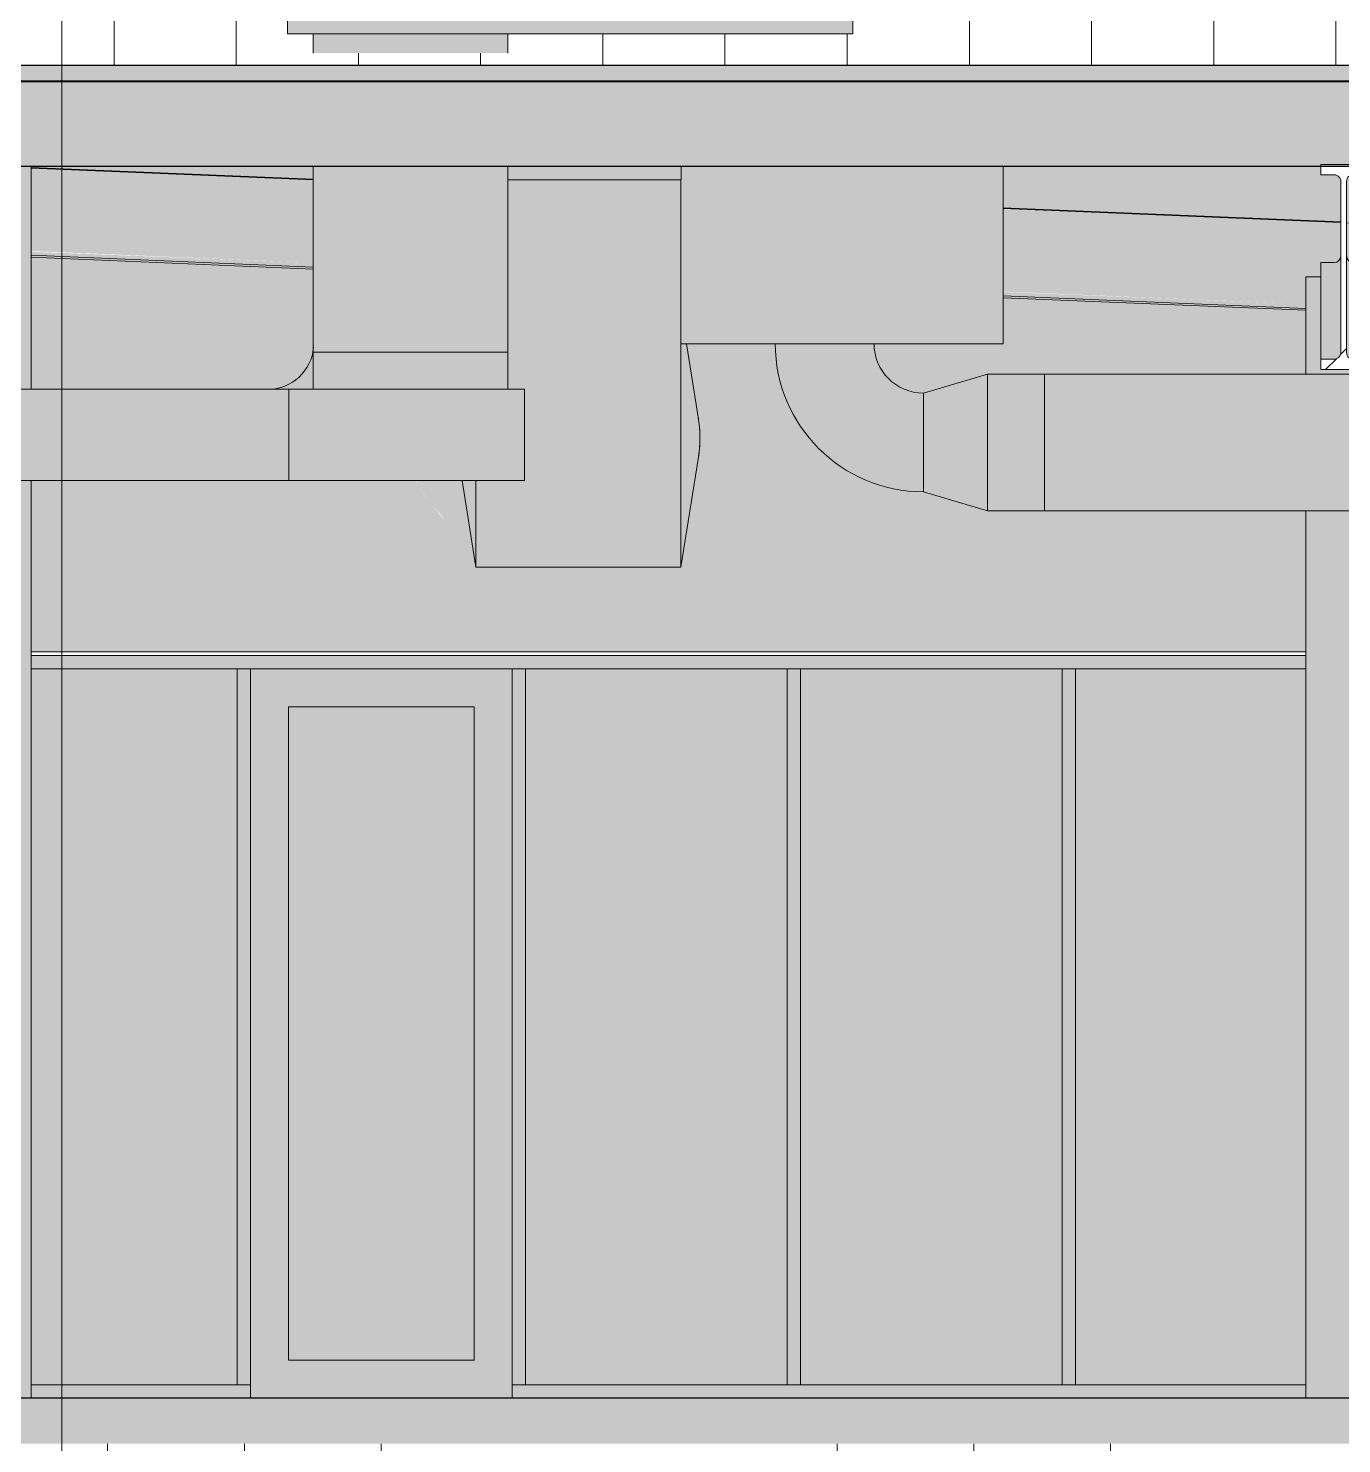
# Model space of a CAD drawing. Header units: inches. Extents: x 21380 to 98133, y -290 to 853.
# Drawn here: x 29036.9 to 29209.7, y -6 to 180.3 of the extents above; entities that cross this region are included whole.
import ezdxf

# ---------------------------------------------------------------- set-up
doc = ezdxf.new("R2010")
doc.units = ezdxf.units.IN
doc.header["$MEASUREMENT"] = 0
doc.linetypes.add('Grid Line 1_2_', pattern=[0.875, 0.5, -0.125, 0.125, -0.125])
for name, color, linetype, lineweight in [('A-CLNG', 13, 'Continuous', 9), ('A-CLNG-PATT', 13, 'Continuous', 25), ('A-DOOR', 31, 'Continuous', 9), ('A-FLOR', 192, 'Continuous', 9), ('A-FLOR-LEVL', 51, 'Continuous', 9), ('A-FLOR-PATT', 8, 'Continuous', 25), ('A-GLAZ-CURT', 52, 'Continuous', 9), ('A-GLAZ-CWMG', 51, 'Continuous', 9), ('A-ROOF', 132, 'Continuous', 9), ('A-ROOF-PATT', 132, 'Continuous', 9), ('A-WALL-PATT', 111, 'Continuous', 25), ('C-TOPO', 7, 'Continuous', 9), ('G-ANNO-SYMB', 111, 'Continuous', 9), ('I-WALL', 2, 'Continuous', 9), ('M-EQPM', 50, 'Continuous', 9), ('M-HVAC-DUCT', 70, 'Continuous', 9), ('S-BEAM', 12, 'Continuous', 9), ('S-COLS', 52, 'Continuous', 9)]:
    doc.layers.add(name, color=color, linetype=linetype, lineweight=lineweight)

# ---------------------------------------------------------------- blocks, each defined once
blk = doc.blocks.new('Struct_Xcel_Sports Complex_rvt-2-Building Section - North_South looking East _ Clinic')
at = {"layer": 'A-FLOR-PATT', "lineweight": 9}
h = blk.add_hatch(dxfattribs=at)
h.set_pattern_fill('FP_21', style=0, pattern_type=2)
h.set_pattern_definition([(50, (22033.27, 107.706), (55.0854, -4.8198), [5.76, -63.36]), (355, (22033.27, 107.706), (-10.6557, 57.7685), [4.608, -50.688]), (100.451, (22037.863, 107.305), (44.4295, 52.9487), [4.895, -53.848]), (46.184, (22033.27, 123.066), (81.9644, -12.712), [8.64, -95.04]), (96.636, (22040.1, 122.01), (71.7815, 74.8124), [7.343, -80.772]), (351.184, (22033.27, 123.07), (71.782, 74.8124), [6.912, -76.032]), (21, (22040.95, 119.226), (45.842, -30.9215), [5.76, -63.36]), (326, (22040.95, 119.226), (18.687, 55.6915), [4.608, -50.688]), (71.451, (22044.77, 116.65), (64.529, 24.77), [4.895, -53.848]), (37.5, (22033.272, 107.706), (0.9339, 25.5668), [2.534, -47.539, 2.534, -48.922, -50.88]), (37.5, (22033.272, 107.706), (0.9339, 25.5668), [-101.53, 2.534, -48.346]), (7.5, (22033.272, 107.706), (20.20404, 30.2913), [2.534, -26.803, 2.534, -46.387, -19.392]), (7.5, (22033.272, 107.706), (20.20404, 30.2913), [-78.259, 2.534, -16.858]), (327.5, (22016.146, 107.706), (40.9978, -1.7324), [2.534, -16.666, 2.534, -57.37, -79.488]), (327.5, (22016.146, 107.706), (40.9978, -1.7324), [-79.104, 2.534, -76.954]), (317.5, (22008.466, 107.706), (44.7889, 7.6878), [2.534, -22.426, 2.534, -37.248, -56.448]), (317.5, (22008.466, 107.706), (44.7889, 7.6878), [-64.742, 2.534, -53.914])])
h.paths.add_polyline_path([(22104.33, -6), (22790.8, -6), (22790.8, 0), (20899.55, 0), (20899.55, -6), (21794.49, -6)], flags=0)
at = {"layer": 'A-FLOR', "color": 250, "lineweight": 25}
blk.add_line((22790.8, 0), (20899.55, 0), dxfattribs=at)
blk = doc.blocks.new('W-Wide Flange - 2_-3_ deep-1401662-Building Section - North_South looking East _ Clinic')
at = {"layer": 'S-BEAM'}
h = blk.add_hatch(dxfattribs=at)
h.set_pattern_fill('FP_13', color=256, style=0, pattern_type=2)
h.set_pattern_definition([(45, (22033.272, 107.706), (-19.007, 19.007), []), (45, (22033.272, 136.506), (-19.007, 19.007), [])])
h.paths.add_polyline_path([(22540.05, 135.4), (22546.05, 135.4), (22546.05, 136.76), (22544.12, 136.78), (22543.76, 136.96), (22543.52, 137.27), (22543.43, 137.65), (22543.45, 160.37), (22543.62, 160.73), (22543.93, 160.97), (22544.32, 161.06), (22546.05, 161.06), (22546.05, 162.42), (22540.05, 162.42), (22540.05, 161.06), (22541.99, 161.04), (22542.34, 160.87), (22542.59, 160.56), (22542.68, 160.17), (22542.66, 137.45), (22542.48, 137.1), (22542.17, 136.85), (22541.79, 136.76), (22540.05, 136.76)], flags=0)
for points in [[(22540.05, 136.76), (22541.79, 136.78), (22541.79, 149.5), (22540.05, 149.5), (22540.05, 136.78)], [(22541.79, 136.76), (22542.23, 136.89), (22542.48, 137.1), (22542.66, 137.45), (22542.68, 137.65), (22542.65, 150.16), (22542.42, 149.76), (22541.99, 149.53), (22541.79, 149.5), (22541.79, 136.78)], [(22544.32, 136.76), (22544.32, 149.5), (22543.87, 149.62), (22543.55, 149.95), (22543.43, 150.39), (22543.46, 137.43), (22543.69, 137.03), (22543.93, 136.85), (22544.12, 136.78)], [(22544.32, 136.76), (22546.05, 136.78), (22546.05, 149.5), (22544.32, 149.5), (22544.32, 136.78)]]:
    blk.add_hatch(color=256, dxfattribs=at).paths.add_polyline_path(points, flags=0)
at = {"layer": 'S-BEAM', "lineweight": 15}
for p, q in [((22546.05, 162.42), (22540.05, 162.42)), ((22540.05, 162.42), (22540.05, 161.06)), ((22546.05, 161.06), (22546.05, 162.42)), ((22540.05, 161.06), (22541.79, 161.06)), ((22544.32, 161.06), (22546.05, 161.06)), ((22542.68, 160.17), (22542.68, 137.65)), ((22543.43, 137.65), (22543.43, 160.17)), ((22541.79, 136.76), (22540.05, 136.76)), ((22540.05, 136.76), (22540.05, 135.4)), ((22546.05, 136.76), (22544.32, 136.76)), ((22546.05, 135.4), (22546.05, 136.76)), ((22540.05, 135.4), (22546.05, 135.4))]:
    blk.add_line(p, q, dxfattribs=at)
at = {"layer": 'S-BEAM'}
for p, q in [((22540.05, 149.5), (22541.79, 149.5)), ((22540.05, 149.5), (22540.05, 136.76)), ((22544.32, 149.5), (22546.05, 149.5)), ((22546.05, 136.76), (22546.05, 149.5))]:
    blk.add_line(p, q, dxfattribs=at)
at = {"layer": 'S-BEAM', "lineweight": 15, "flags": 128}
for points in [[(22541.79, 161.06), (22541.99, 161.04), (22542.17, 160.97), (22542.34, 160.87), (22542.48, 160.73), (22542.59, 160.56), (22542.66, 160.37), (22542.68, 160.17)], [(22543.43, 160.17), (22543.45, 160.37), (22543.52, 160.56), (22543.62, 160.73), (22543.76, 160.87), (22543.93, 160.97), (22544.12, 161.04), (22544.32, 161.06)], [(22542.68, 137.65), (22542.66, 137.45), (22542.59, 137.27), (22542.48, 137.1), (22542.34, 136.96), (22542.17, 136.85), (22541.99, 136.78), (22541.79, 136.76)], [(22544.32, 136.76), (22544.12, 136.78), (22543.93, 136.85), (22543.76, 136.96), (22543.62, 137.1), (22543.52, 137.27), (22543.45, 137.45), (22543.43, 137.65)]]:
    blk.add_lwpolyline(points, dxfattribs=at)
at = {"layer": 'S-BEAM'}
for centre, start_param, end_param in [((22541.79, 150.39), 4.712389, 6.283185), ((22544.32, 150.39), 3.141593, 4.712389)]:
    blk.add_ellipse(centre, major_axis=(0.89, 0), ratio=0.999133, start_param=start_param, end_param=end_param, dxfattribs=at)
blk = doc.blocks.new('Carrier_48TC_Standard_Efficiency_Gas_Heat_Electric_Cooling_Packaged_Rooftop_Unit_3_to_15_nominal_tons - 6 ton 48TC__07-1350223-Building Section - North_South looking East _ Clinic')
at = {"layer": 'M-EQPM'}
for points in [[(22448.07, 189.85), (22478.43, 189.85), (22478.43, 231.23), (22404.05, 231.23), (22404.05, 189.85), (22443.23, 189.85)], [(22404.05, 195.85), (22404.05, 220.98), (22403.93, 220.98), (22403.93, 195.85)], [(22478.43, 179.6), (22478.43, 193.6), (22404.05, 193.6), (22404.05, 179.6), (22472.28, 179.6)]]:
    blk.add_hatch(color=256, dxfattribs=at).paths.add_polyline_path(points, flags=0)
for p, q in [((22404.05, 231.23), (22478.43, 231.23)), ((22404.05, 231.23), (22404.05, 189.85)), ((22478.43, 189.85), (22478.43, 231.23)), ((22403.93, 195.85), (22403.93, 220.98)), ((22403.93, 220.98), (22404.05, 220.98)), ((22404.05, 195.85), (22403.93, 195.85)), ((22404.05, 193.6), (22478.43, 193.6)), ((22404.05, 193.6), (22404.05, 179.6)), ((22478.43, 179.6), (22478.43, 193.6)), ((22478.43, 189.85), (22404.05, 189.85)), ((22478.43, 179.6), (22404.05, 179.6))]:
    blk.add_line(p, q, dxfattribs=at)
blk = doc.blocks.new('W-Wide Flange - W12X16-1341241-Building Section - North_South looking East _ Clinic')
at = {"layer": 'S-BEAM'}
h = blk.add_hatch(color=256, dxfattribs=at)
h.paths.add_polyline_path([(22652.49, 149.64), (22652.49, 150.18), (22543.43, 154.65), (22543.43, 154.18), (22646.57, 149.88)], flags=0)
h.paths.add_polyline_path([(22542.68, 154.21), (22542.68, 154.76), (22498.24, 156.54), (22498.24, 156.06), (22540.06, 154.32)], flags=0)
h.paths.add_polyline_path([(22407.43, 159.85), (22407.43, 160.39), (22370.3, 161.87), (22370.3, 161.39), (22375.45, 161.18)], flags=0)
h = blk.add_hatch(color=256, dxfattribs=at)
h.paths.add_polyline_path([(22652.49, 139.25), (22652.49, 149.64), (22543.43, 154.18), (22543.46, 150.16), (22543.69, 149.76), (22544.12, 149.53), (22544.9, 149.5), (22546.05, 149.5), (22546.05, 147.62), (22548.05, 147.62), (22548.05, 143.6), (22646.57, 139.5)], flags=0)
h.paths.add_polyline_path([(22538.05, 144.02), (22538.05, 147.62), (22540.05, 147.62), (22540.06, 149.5), (22542.02, 149.53), (22542.42, 149.76), (22542.65, 150.16), (22542.68, 150.39), (22542.64, 154.21), (22498.24, 156.06), (22498.24, 145.68), (22530.38, 144.34)], flags=0)
h.paths.add_polyline_path([(22407.43, 149.46), (22407.43, 159.85), (22370.3, 161.39), (22370.3, 151.01), (22394.82, 149.99)], flags=0)
h = blk.add_hatch(color=256, dxfattribs=at)
h.paths.add_polyline_path([(22652.49, 150.18), (22652.49, 150.26), (22651.44, 150.23)], flags=0)
h.paths.add_polyline_path([(22542.68, 154.76), (22542.68, 154.84), (22530.38, 155.27)], flags=0)
h.paths.add_polyline_path([(22407.43, 160.39), (22407.43, 160.47), (22375.45, 161.73)], flags=0)
h = blk.add_hatch(color=256, dxfattribs=at)
h.paths.add_polyline_path([(22652.49, 138.7), (22652.49, 139.25), (22548.05, 143.54), (22548.05, 143.06), (22646.57, 138.95)], flags=0)
h.paths.add_polyline_path([(22538.05, 143.47), (22538.05, 144.02), (22498.24, 145.63), (22498.24, 145.13), (22530.38, 143.79)], flags=0)
h.paths.add_polyline_path([(22407.43, 148.91), (22407.43, 149.46), (22370.3, 150.93), (22370.3, 150.46), (22394.82, 149.44)], flags=0)
h = blk.add_hatch(color=256, dxfattribs=at)
h.paths.add_polyline_path([(22652.49, 138.44), (22652.49, 138.7), (22548.05, 143.06), (22548.05, 142.79), (22646.57, 138.69)], flags=0)
h.paths.add_polyline_path([(22538.05, 143.21), (22538.05, 143.47), (22498.24, 145.13), (22498.24, 144.87), (22530.38, 143.53)], flags=0)
h.paths.add_polyline_path([(22407.43, 148.65), (22407.43, 148.91), (22370.3, 150.46), (22370.3, 150.2), (22394.82, 149.17)], flags=0)
for p, q in [((22407.43, 160.39), (22370.3, 161.94)), ((22542.68, 154.76), (22498.24, 156.61)), ((22652.49, 150.18), (22543.43, 154.73)), ((22370.3, 150.46), (22407.43, 148.91)), ((22498.24, 145.13), (22538.05, 143.47)), ((22548.05, 143.06), (22652.49, 138.7))]:
    blk.add_line(p, q, dxfattribs=at)
blk = doc.blocks.new('System Panel - Interior Glazing-1316223-Building Section - North_South looking East _ Clinic')
at = {"layer": 'A-GLAZ-CURT'}
blk.add_hatch(color=256, dxfattribs=at).paths.add_polyline_path([(22370.3, 1.75), (22397.43, 1.75), (22397.43, 96), (22370.3, 95.96), (22370.3, 76.43)], flags=0)
blk = doc.blocks.new('Rectangular Mullion - Interior 1_75_ x 4_5_-1316220-Building Section - North_South looking East _ Clinic')
at = {"layer": 'A-GLAZ-CWMG'}
blk.add_hatch(color=256, dxfattribs=at).paths.add_polyline_path([(22399.18, 0), (22399.18, 1.75), (22370.3, 1.75), (22370.3, 0)], flags=0)
for q in [(22370.3, 1.75), (22399.18, 0)]:
    blk.add_line((22399.18, 1.75), q, dxfattribs=at)
blk = doc.blocks.new('System Panel - Interior Glazing-1220306-Building Section - North_South looking East _ Clinic')
at = {"layer": 'A-GLAZ-CURT'}
blk.add_hatch(color=256, dxfattribs=at).paths.add_polyline_path([(22616.3, 1.75), (22650.74, 1.75), (22650.74, 96), (22616.3, 96), (22616.3, 76.43)], flags=0)
blk = doc.blocks.new('Rectangular Mullion - Interior 1_75_ x 4_5_-1314717-Building Section - North_South looking East _ Clinic')
at = {"layer": 'A-GLAZ-CWMG'}
blk.add_hatch(color=256, dxfattribs=at).paths.add_polyline_path([(22506.87, 0), (22538.05, 0), (22538.05, 1.75), (22506.87, 1.75)], flags=0)
blk.add_line((22538.05, 1.75), (22506.87, 1.75), dxfattribs=at)
blk = doc.blocks.new('Rectangular Mullion - Interior 1_75_ x 4_5_-1314719-Building Section - North_South looking East _ Clinic')
at = {"layer": 'A-GLAZ-CWMG'}
blk.add_hatch(color=256, dxfattribs=at).paths.add_polyline_path([(22470.68, 96), (22506.87, 96), (22506.87, 97.75), (22470.68, 97.75)], flags=0)
for p, q in [((22506.87, 97.75), (22470.68, 97.75)), ((22470.68, 96), (22506.87, 96))]:
    blk.add_line(p, q, dxfattribs=at)
blk = doc.blocks.new('Rectangular Mullion - Interior 1_75_ x 4_5_-V46-Building Section - North_South looking East _ Clinic')
at = {"layer": 'A-GLAZ-CWMG'}
blk.add_hatch(color=256, dxfattribs=at).paths.add_polyline_path([(22538.05, 96), (22538.05, 97.75), (22506.87, 97.75), (22506.87, 96)], flags=0)
for p, q in [((22538.05, 97.75), (22506.87, 97.75)), ((22506.87, 96), (22538.05, 96))]:
    blk.add_line(p, q, dxfattribs=at)
blk = doc.blocks.new('Rectangular Mullion - Interior 1_75_ x 4_5_-1314720-Building Section - North_South looking East _ Clinic')
at = {"layer": 'A-GLAZ-CWMG'}
blk.add_hatch(color=256, dxfattribs=at).paths.add_polyline_path([(22580.12, 1.75), (22580.12, 96), (22578.37, 96), (22578.37, 1.75)], flags=0)
for p, q in [((22578.37, 96), (22580.12, 96)), ((22578.37, 96), (22578.37, 1.75)), ((22580.12, 1.75), (22580.12, 96)), ((22580.12, 1.75), (22578.37, 1.75))]:
    blk.add_line(p, q, dxfattribs=at)
blk = doc.blocks.new('Door_Single_Storefront - one-1371409-Building Section - North_South looking East _ Clinic')
at = {"layer": 'A-DOOR'}
h = blk.add_hatch(color=256, dxfattribs=at)
h.paths.add_polyline_path([(22399.18, 0), (22433.62, 0), (22433.55, 96), (22399.18, 95.96), (22399.18, 1.75)], flags=0)
h.paths.add_polyline_path([(22404.18, 5), (22404.18, 91), (22428.62, 91), (22428.62, 5), (22414.18, 5)], flags=0)
blk.add_hatch(color=256, dxfattribs=at).paths.add_polyline_path([(22404.18, 5), (22428.62, 5), (22428.62, 91), (22404.18, 91), (22404.18, 29.44)], flags=0)
for p, q in [((22404.18, 5), (22404.18, 91)), ((22404.18, 91), (22428.62, 91)), ((22428.62, 91), (22428.62, 5)), ((22428.62, 5), (22404.18, 5))]:
    blk.add_line(p, q, dxfattribs=at)
blk = doc.blocks.new('Rectangular Mullion - Interior 1_75_ x 4_5_-1315442-Building Section - North_South looking East _ Clinic')
at = {"layer": 'A-GLAZ-CWMG'}
blk.add_hatch(color=256, dxfattribs=at).paths.add_polyline_path([(22470.68, 0), (22470.68, 1.75), (22433.62, 1.75), (22433.62, 0)], flags=0)
for p in [(22433.62, 0), (22470.68, 1.75)]:
    blk.add_line(p, (22433.62, 1.75), dxfattribs=at)
blk = doc.blocks.new('Rectangular Mullion - Interior 1_75_ x 4_5_-V45-Building Section - North_South looking East _ Clinic')
at = {"layer": 'A-GLAZ-CWMG'}
blk.add_hatch(color=256, dxfattribs=at).paths.add_polyline_path([(22615.43, 0), (22615.43, 1.75), (22579.24, 1.75), (22579.24, 0)], flags=0)
blk.add_line((22615.43, 1.75), (22579.24, 1.75), dxfattribs=at)
blk = doc.blocks.new('Rectangular Mullion - Interior 1_75_ x 4_5_-1316222-Building Section - North_South looking East _ Clinic')
at = {"layer": 'A-GLAZ-CWMG'}
blk.add_hatch(color=256, dxfattribs=at).paths.add_polyline_path([(22370.3, 96), (22398.3, 96), (22398.3, 97.75), (22370.3, 97.75)], flags=0)
for p, q in [((22398.3, 97.75), (22370.3, 97.75)), ((22370.3, 96), (22398.3, 96))]:
    blk.add_line(p, q, dxfattribs=at)
blk = doc.blocks.new('Round Elbow - 1_5 D-1342547-Building Section - North_South looking East _ Clinic')
at = {"layer": 'M-HVAC-DUCT'}
blk.add_hatch(color=256, dxfattribs=at).paths.add_polyline_path([(22428.24, 113.1), (22427.02, 120.82), (22420.97, 120.82), (22421.19, 120.29), (22422.45, 118.22), (22424.97, 115.46), (22426.33, 114.34), (22428.12, 113.17)], flags=0)
at = {"layer": 'M-HVAC-DUCT', "flags": 128}
for points in [[(22458.1, 129.1), (22458.2, 128.47), (22458.27, 127.83), (22458.31, 127.19), (22458.33, 126.55), (22458.33, 126.38)], [(22458.33, 126.38), (22458.32, 125.74), (22458.28, 125.1), (22458.22, 124.46), (22458.13, 123.83), (22458.09, 123.63)]]:
    blk.add_lwpolyline(points, dxfattribs=at)
blk = doc.blocks.new('Rectangular Elbow - Radius - 1 W-1453792-Building Section - North_South looking East _ Clinic')
at = {"layer": 'M-HVAC-DUCT'}
blk.add_hatch(color=256, dxfattribs=at).paths.add_polyline_path([(22487.74, 119.32), (22487.74, 132.32), (22486.06, 132.54), (22484.49, 133.19), (22483.14, 134.22), (22482.11, 135.57), (22481.46, 137.14), (22481.24, 138.82), (22468.24, 138.82), (22468.48, 135.77), (22469.19, 132.79), (22470.37, 129.97), (22472.28, 126.99), (22473.95, 125.03), (22476.28, 123.04), (22478.89, 121.45), (22481.71, 120.27), (22484.69, 119.56)], flags=0)
for p, q in [((22468.24, 138.82), (22481.24, 138.82)), ((22487.74, 132.32), (22487.74, 119.32))]:
    blk.add_line(p, q, dxfattribs=at)
for radius in [19.5, 6.5]:
    blk.add_arc((22487.74, 138.82), radius, 180, 270, dxfattribs=at)
blk = doc.blocks.new('Rectangular Transition - Angle - 45 Degree-1453822-Building Section - North_South looking East _ Clinic')
at = {"layer": 'M-HVAC-DUCT'}
blk.add_hatch(color=256, dxfattribs=at).paths.add_polyline_path([(22496.19, 116.82), (22496.19, 134.82), (22487.74, 132.32), (22487.74, 119.32), (22491.64, 118.17)], flags=0)
for p, q in [((22496.19, 134.82), (22487.74, 132.32)), ((22496.19, 134.82), (22496.19, 116.82)), ((22487.74, 119.32), (22487.74, 132.32)), ((22496.19, 116.82), (22487.74, 119.32))]:
    blk.add_line(p, q, dxfattribs=at)
blk = doc.blocks.new('Rectangular Elbow - Mitered - Standard-1469788-Building Section - North_South looking East _ Clinic')
at = {"layer": 'M-HVAC-DUCT'}
blk.add_hatch(color=256, dxfattribs=at).paths.add_polyline_path([(22503.66, 116.82), (22544.66, 116.82), (22544.66, 134.82), (22503.66, 134.82)], flags=0)
for p, q in [((22503.66, 116.82), (22503.66, 134.82)), ((22544.66, 134.82), (22503.66, 134.82)), ((22544.66, 116.82), (22544.66, 134.82)), ((22544.66, 116.82), (22503.66, 116.82))]:
    blk.add_line(p, q, dxfattribs=at)
blk = doc.blocks.new('Rectangular Elbow - Radius - 1 W-1457273-Building Section - North_South looking East _ Clinic')
at = {"layer": 'M-HVAC-DUCT'}
blk.add_hatch(color=256, dxfattribs=at).paths.add_polyline_path([(22455.83, 109.38), (22455.83, 160.38), (22433.05, 160.38), (22433.05, 132.82), (22435.24, 132.82), (22435.24, 120.82), (22428.83, 120.82), (22428.83, 109.38), (22452.91, 109.38)], flags=0)
for p, q in [((22433.05, 160.38), (22455.83, 160.38)), ((22455.83, 160.38), (22455.83, 109.38)), ((22428.83, 120.81), (22428.83, 109.38)), ((22428.83, 109.38), (22455.83, 109.38)), ((22455.83, 109.38), (22428.83, 109.38))]:
    blk.add_line(p, q, dxfattribs=at)
blk = doc.blocks.new('Round to Rectangular Transition - Angle - 45 Degree-1457275-Building Section - North_South looking East _ Clinic')
at = {"layer": 'M-HVAC-DUCT'}
for points in [[(22455.83, 109.38), (22458.33, 126.38), (22456.5, 138.82), (22455.83, 138.82), (22455.83, 109.63)], [(22458.33, 126.38), (22458.09, 129.16), (22456.5, 138.82), (22457.06, 135.02)], [(22455.83, 109.38), (22458.09, 123.6), (22458.33, 126.38), (22455.87, 109.62)], [(22428.83, 109.38), (22427.15, 120.82), (22427.02, 120.82), (22428.8, 109.63)], [(22428.83, 109.38), (22428.83, 120.82), (22427.15, 120.82), (22428.8, 109.63)]]:
    blk.add_hatch(color=256, dxfattribs=at).paths.add_polyline_path(points, flags=0)
for p, q in [((22458.14, 128.89), (22456.56, 138.82)), ((22458.14, 123.87), (22455.83, 109.38)), ((22428.83, 109.38), (22427.02, 120.82)), ((22428.83, 109.38), (22455.83, 109.38))]:
    blk.add_line(p, q, dxfattribs=at)
for start, end in [(0, 10), (350, 360)]:
    blk.add_arc((22442.33, 126.38), 16, start, end, dxfattribs=at)
blk = doc.blocks.new('Rectangular Elbow - Radius - 1 W-1459335-Building Section - North_South looking East _ Clinic')
at = {"layer": 'M-HVAC-DUCT'}
blk.add_hatch(color=256, dxfattribs=at).paths.add_polyline_path([(22405.14, 132.82), (22407.43, 132.88), (22407.34, 137.7), (22407.29, 137.27), (22406.69, 135.82), (22405.73, 134.58), (22404.24, 133.52), (22403.04, 133.02), (22401.49, 132.82), (22404.87, 132.82)], flags=0)
blk.add_arc((22401.49, 138.82), 6, 270, 355.4144, dxfattribs=at)
blk = doc.blocks.new('Rectangular Elbow - Mitered - Standard-1467328-Building Section - North_South looking East _ Clinic')
at = {"layer": 'M-HVAC-DUCT'}
blk.add_hatch(color=256, dxfattribs=at).paths.add_polyline_path([(22428.71, 120.82), (22435.24, 120.82), (22435.24, 132.82), (22404.24, 132.82), (22404.24, 120.82), (22423.87, 120.82)], flags=0)
for p, q in [((22404.24, 120.82), (22404.24, 132.82)), ((22435.24, 132.82), (22404.24, 132.82)), ((22435.24, 120.82), (22435.24, 132.82)), ((22435.24, 120.82), (22404.24, 120.82))]:
    blk.add_line(p, q, dxfattribs=at)
blk = doc.blocks.new('Rectangular Elbow - Radius - 1 W-1462733-Building Section - North_South looking East _ Clinic')
at = {"layer": 'M-HVAC-DUCT'}
blk.add_hatch(color=256, dxfattribs=at).paths.add_polyline_path([(22423.87, 132.82), (22433.05, 132.82), (22433.05, 137.7), (22407.43, 137.7), (22407.43, 132.82), (22419.02, 132.82)], flags=0)
for p, q in [((22407.43, 137.7), (22433.05, 137.7)), ((22407.43, 137.7), (22407.43, 132.78)), ((22433.05, 132.78), (22433.05, 137.7))]:
    blk.add_line(p, q, dxfattribs=at)

msp = doc.modelspace()

# ---------------------------------------------------------------- hatches: boundary and pattern name
at = {"layer": 'A-CLNG', "lineweight": 5}
h = msp.add_hatch(color=256, dxfattribs=at)
h.paths.add_polyline_path([(29319.43, 150.26), (29319.43, 160.46), (29278.37, 162.17), (29213, 162.17), (29213, 161.06), (29211.06, 161.04), (29210.71, 160.87), (29210.46, 160.56), (29210.37, 160.17), (29210.37, 154.81), (29313.51, 150.51)], flags=0)
h.paths.add_polyline_path([(29209.62, 154.84), (29209.6, 160.37), (29209.43, 160.73), (29209.12, 160.97), (29208.73, 161.06), (29207, 161.06), (29207, 162.17), (29165.18, 162.17), (29165.18, 156.69), (29197.32, 155.35)], flags=0)
h.paths.add_polyline_path([(29074.37, 160.47), (29074.37, 162.17), (29037.25, 162.17), (29037.25, 162.02), (29042.4, 161.8)], flags=0)
at = {"layer": 'A-CLNG-PATT', "lineweight": 5}
msp.add_hatch(color=256, dxfattribs=at).paths.add_polyline_path([(28306.51, 173.3), (29453.5, 173.3), (29453.5, 173.43), (27558.5, 173.37), (27558.5, 173.3), (28267.78, 173.3)], flags=0)
at = {"layer": 'A-CLNG-PATT', "lineweight": 9}
h = msp.add_hatch(dxfattribs=at)
h.set_pattern_fill('FP_16', color=256, style=0, pattern_type=2)
h.set_pattern_definition([(161.57, (22034.232, 108.666), (-7.6802237, -0.0009796), [0, -54.643, 6.067, 0]), (18.43, (22032.312, 108.666), (-7.6802237, 0.0009796), [0, -54.643, 6.067, 0]), (108.43, (22034.232, 108.666), (3.8382953, -19.2013653), [18.211, -42.499]), (71.57, (22032.312, 108.666), (3.8382953, 19.2013653), [18.211, -42.499])])
h.paths.add_polyline_path([(27558.5, 162.17), (29453.5, 162.17), (29453.5, 173.3), (27558.5, 173.3), (27558.5, 164.32)], flags=0)
at = {"layer": 'A-ROOF'}
msp.add_hatch(color=256, dxfattribs=at).paths.add_polyline_path([(27556, 173.43), (29453.5, 173.43), (29453.5, 175.44), (27556, 175.44), (27556, 174.08)], flags=0)
at = {"layer": 'A-ROOF-PATT'}
h = msp.add_hatch(dxfattribs=at)
h.set_pattern_fill('FP_17', color=256, style=0, pattern_type=2)
h.set_pattern_definition([(90, (180.953, -760.156), (-16.082, 1e-15), [])])
h.paths.add_polyline_path([(29119.86, 175.44), (29452, 175.49), (29452, 188.22), (29400.25, 188.22), (29400.25, 181.08), (29395.47, 181.08), (29395.47, 177.22), (29368.47, 177.22), (29368.47, 181.08), (29356.06, 181.08), (29356.06, 176.53), (29343.06, 176.53), (29343.06, 181.08), (29336.87, 181.08), (29336.87, 188.22), (29165.18, 188.22), (29165.18, 182.22), (29145.37, 182.22), (29145.37, 179.6), (29119.86, 179.6), (29119.86, 178.96)], flags=0)
h.paths.add_polyline_path([(27556, 175.44), (29119.86, 175.44), (29119.78, 179.6), (29100, 179.6), (29100, 177.08), (29074.37, 177.08), (29074.37, 179.6), (29071, 179.6), (29071, 188.72), (29039.75, 188.71), (29039.75, 187.71), (29037.5, 187.71), (29037.5, 187.44), (29018.95, 187.44), (29018.92, 178.05), (29017.86, 178), (29015.05, 178.05), (29015.05, 185), (29009.14, 185), (29009.07, 181.13), (29008.5, 181.61), (29008.5, 176.44), (29005.68, 176.44), (29005.68, 187.44), (27788.75, 187.45), (27788.75, 187.6), (27556, 187.6)], flags=0)
h.paths.add_polyline_path([(29008.5, 184.92), (29008.61, 184.93), (29008.52, 185.01), (29008.5, 184.93)], flags=0)
at = {"layer": 'A-WALL-PATT', "lineweight": 5}
h = msp.add_hatch(color=256, dxfattribs=at)
h.paths.add_polyline_path([(29025.75, 0), (29037.25, 0), (29037.25, 120.82), (29025.75, 120.82), (29025.75, 76.43)], flags=0)
h.paths.add_polyline_path([(29025.75, 132.82), (29037.25, 132.82), (29037.25, 162.17), (29025.75, 162.17), (29025.75, 135.02)], flags=0)
at = {"layer": 'C-TOPO'}
h = msp.add_hatch(dxfattribs=at)
h.set_pattern_fill('FP_14', color=256, style=0, pattern_type=2)
h.set_pattern_definition([(0, (22033.27, 107.706), (48, 48), [48, -48]), (0, (22033.27, 125.706), (48, 48), [48, -48]), (0, (22033.27, 143.706), (48, 48), [48, -48]), (90, (22039.27, 149.706), (-48, 48), [48, -48]), (90, (22057.27, 149.706), (-48, 48), [48, -48]), (90, (22075.27, 149.706), (-48, 48), [48, -48])])
h.paths.add_polyline_path([(28926.2, -79.81), (29700.82, -79.81), (29700.82, 0), (29467.75, 0), (29467.75, -36), (29470.75, -36), (29470.75, -48), (29452.75, -48), (29452.75, -36), (29457.75, -36), (29457.75, -6), (27566.5, -6), (27566.5, -36), (27571.5, -36), (27571.5, -48), (27553.5, -48), (27553.5, -36), (27556.5, -36), (27556.5, 0), (27222.04, 0), (27222.04, -79.81), (28771.28, -79.81)], flags=0)
h.paths.add_polyline_path([(29202.55, -24), (29202.55, -12), (29218.55, -12), (29218.55, -24)], flags=0)
at = {"layer": 'I-WALL'}
h = msp.add_hatch(color=256, dxfattribs=at)
h.paths.add_polyline_path([(29037.25, 98.25), (29205, 98.25), (29205, 116.82), (29163.13, 116.82), (29154.68, 119.32), (29151.43, 119.61), (29148.66, 120.27), (29145.83, 121.45), (29143.22, 123.04), (29140.9, 125.03), (29138.91, 127.36), (29137.31, 129.97), (29136.14, 132.79), (29135.42, 135.77), (29135.18, 138.82), (29123.5, 138.82), (29125.04, 129.16), (29125.28, 126.38), (29125.04, 123.6), (29122.78, 109.38), (29095.78, 109.38), (29095.19, 113.1), (29093.81, 113.97), (29092.8, 114.72), (29091.16, 116.16), (29089.12, 118.62), (29087.81, 120.82), (29037.25, 120.82), (29037.25, 115.49)], flags=0)
h.paths.add_polyline_path([(29236.05, 98.25), (29319.43, 98.25), (29319.43, 118.82), (29268, 118.82), (29268, 136.82), (29319.43, 136.82), (29319.43, 138.44), (29215, 142.79), (29215, 98.25)], flags=0)
h.paths.add_polyline_path([(29154.68, 132.32), (29163.13, 134.82), (29205, 134.82), (29205, 143.21), (29165.18, 144.87), (29165.18, 138.82), (29148.18, 138.82), (29148.41, 137.14), (29149.06, 135.57), (29150.09, 134.22), (29151.63, 133.11), (29153, 132.54)], flags=0)
h.paths.add_polyline_path([(29061.76, 132.82), (29068.43, 132.82), (29069.99, 133.02), (29071.44, 133.63), (29072.68, 134.58), (29073.71, 136), (29074.23, 137.27), (29074.37, 138.82), (29074.37, 148.65), (29037.25, 150.2), (29037.25, 132.82), (29042.4, 132.82)], flags=0)
at = {"layer": 'M-HVAC-DUCT', "lineweight": 5}
h = msp.add_hatch(color=256, dxfattribs=at)
h.paths.add_polyline_path([(29122.78, 138.82), (29165.18, 138.82), (29165.18, 162.17), (29122.78, 162.17), (29122.78, 140.86)], flags=0)
h.paths.add_polyline_path([(29165.18, 182.22), (29165.18, 201.62), (29154.37, 201.62), (29154.37, 187.08), (29145.37, 187.08), (29145.37, 182.22), (29158.59, 182.22)], flags=0)
h = msp.add_hatch(color=256, dxfattribs=at)
h.paths.add_polyline_path([(29100, 137.7), (29100, 162.17), (29074.37, 162.17), (29074.37, 137.7), (29095.65, 137.7)], flags=0)
h.paths.add_polyline_path([(29074.37, 177.08), (29100, 177.08), (29100, 179.6), (29074.37, 179.6)], flags=0)
for points in [[(29122.78, 160.38), (29122.78, 162.17), (29100, 162.17), (29100, 160.38), (29119.86, 160.38)], [(29170.6, 116.82), (29170.6, 134.82), (29163.13, 134.82), (29163.13, 116.82)]]:
    msp.add_hatch(color=256, dxfattribs=at).paths.add_polyline_path(points, flags=0)
at = {"layer": 'M-HVAC-DUCT'}
msp.add_hatch(color=256, dxfattribs=at).paths.add_polyline_path([(28991, 120.82), (29071.18, 120.82), (29071.18, 132.82), (28991, 132.82)], flags=0)
at = {"layer": 'S-COLS', "lineweight": 5}
msp.add_hatch(color=256, dxfattribs=at).paths.add_polyline_path([(29215, 0), (29215, 147.62), (29213, 147.62), (29213, 135.4), (29207, 135.4), (29207, 147.62), (29205, 147.62), (29205, 134.82), (29211.6, 134.82), (29211.6, 116.82), (29205, 116.82), (29205, 0)], flags=0)

# ---------------------------------------------------------------- linework, layer by layer
at = {"layer": 'A-CLNG', "lineweight": 25}
for p, q in [((29453.5, 173.3), (27558.5, 173.3)), ((28197, 162.17), (29453.5, 162.17))]:
    msp.add_line(p, q, dxfattribs=at)
at = {"layer": 'A-CLNG'}
for p, q in [((29074.37, 160.47), (29037.25, 162.02)), ((29209.62, 154.84), (29165.18, 156.69))]:
    msp.add_line(p, q, dxfattribs=at)
at = {"layer": 'A-FLOR-LEVL', "linetype": 'Grid Line 1_2_'}
msp.add_line((27028.54, 0), (30327.84, 0), dxfattribs=at)
at = {"layer": 'A-ROOF', "lineweight": 25}
for p, q in [((29452, 175.44), (27556, 175.44)), ((27556, 173.43), (29453.5, 173.43))]:
    msp.add_line(p, q, dxfattribs=at)
at = {"layer": 'G-ANNO-SYMB'}
msp.add_line((29041.3, 545.16), (29041.3, -79.66), dxfattribs=at)
at = {"layer": 'I-WALL'}
for p, q in [((29037.25, 162.17), (29037.25, 132.82)), ((29074.37, 148.65), (29037.25, 150.2)), ((29205, 143.21), (29165.18, 144.87)), ((29037.25, 120.82), (29037.25, 0)), ((29037.25, 98.25), (29205, 98.25))]:
    msp.add_line(p, q, dxfattribs=at)
at = {"layer": 'M-HVAC-DUCT'}
for p, q in [((29074.37, 179.6), (29074.37, 177.08)), ((29100, 177.08), (29100, 179.6)), ((29074.37, 162.17), (29074.37, 137.7)), ((29100, 137.7), (29100, 162.17)), ((29122.78, 160.38), (29122.78, 162.17)), ((29165.18, 138.82), (29165.18, 162.17)), ((29122.78, 160.38), (29100, 160.38)), ((29135.18, 138.82), (29122.78, 138.82)), ((29165.18, 138.82), (29148.18, 138.82)), ((29100, 137.7), (29074.37, 137.7)), ((29163.13, 116.82), (29163.13, 134.82)), ((29170.6, 134.82), (29163.13, 134.82)), ((29170.6, 134.82), (29170.6, 116.82)), ((29071.18, 132.82), (28991, 132.82)), ((28991, 120.82), (29071.18, 120.82)), ((29170.6, 116.82), (29163.13, 116.82))]:
    msp.add_line(p, q, dxfattribs=at)
at = {"layer": 'S-COLS'}
for p, q in [((29205, 147.62), (29205, 134.82)), ((29207, 147.62), (29205, 147.62)), ((29205, 116.82), (29205, 0))]:
    msp.add_line(p, q, dxfattribs=at)

# ---------------------------------------------------------------- block references
at = {"color": 10, "lineweight": 5}
msp.add_blockref('Struct_Xcel_Sports Complex_rvt-2-Building Section - North_South looking East _ Clinic', (6666.94, 0), dxfattribs=at)
at = {"layer": 'A-DOOR'}
msp.add_blockref('Door_Single_Storefront - one-1371409-Building Section - North_South looking East _ Clinic', (6666.94, 0), dxfattribs=at)
at = {"layer": 'A-GLAZ-CURT'}
for name, p in [('System Panel - Interior Glazing-1316223-Building Section - North_South looking East _ Clinic', (6666.94, 0)), ('System Panel - Interior Glazing-1220306-Building Section - North_South looking East _ Clinic', (6486.01, 0)), ('System Panel - Interior Glazing-1220306-Building Section - North_South looking East _ Clinic', (6522.19, 0)), ('System Panel - Interior Glazing-1220306-Building Section - North_South looking East _ Clinic', (6558.38, 0))]:
    msp.add_blockref(name, p, dxfattribs=at)
at = {"layer": 'A-GLAZ-CWMG'}
for name, p in [('Rectangular Mullion - Interior 1_75_ x 4_5_-1316222-Building Section - North_South looking East _ Clinic', (6666.94, 0)), ('Rectangular Mullion - Interior 1_75_ x 4_5_-1314719-Building Section - North_South looking East _ Clinic', (6594.57, 0)), ('Rectangular Mullion - Interior 1_75_ x 4_5_-1314719-Building Section - North_South looking East _ Clinic', (6630.76, 0)), ('Rectangular Mullion - Interior 1_75_ x 4_5_-1314719-Building Section - North_South looking East _ Clinic', (6666.94, 0)), ('Rectangular Mullion - Interior 1_75_ x 4_5_-V46-Building Section - North_South looking East _ Clinic', (6666.94, 0)), ('Rectangular Mullion - Interior 1_75_ x 4_5_-1314720-Building Section - North_South looking East _ Clinic', (6486.01, 0)), ('Rectangular Mullion - Interior 1_75_ x 4_5_-1314720-Building Section - North_South looking East _ Clinic', (6522.19, 0)), ('Rectangular Mullion - Interior 1_75_ x 4_5_-1314720-Building Section - North_South looking East _ Clinic', (6558.38, 0)), ('Rectangular Mullion - Interior 1_75_ x 4_5_-1314720-Building Section - North_South looking East _ Clinic', (6594.57, 0)), ('Rectangular Mullion - Interior 1_75_ x 4_5_-1316220-Building Section - North_South looking East _ Clinic', (6666.94, 0)), ('Rectangular Mullion - Interior 1_75_ x 4_5_-1315442-Building Section - North_South looking East _ Clinic', (6666.94, 0)), ('Rectangular Mullion - Interior 1_75_ x 4_5_-V45-Building Section - North_South looking East _ Clinic', (6558.38, 0)), ('Rectangular Mullion - Interior 1_75_ x 4_5_-1314717-Building Section - North_South looking East _ Clinic', (6666.94, 0))]:
    msp.add_blockref(name, p, dxfattribs=at)
at = {"layer": 'M-EQPM'}
msp.add_blockref('Carrier_48TC_Standard_Efficiency_Gas_Heat_Electric_Cooling_Packaged_Rooftop_Unit_3_to_15_nominal_tons - 6 ton 48TC__07-1350223-Building Section - North_South looking East _ Clinic', (6666.94, 0), dxfattribs=at)
at = {"layer": 'M-HVAC-DUCT'}
for name in ['Rectangular Elbow - Radius - 1 W-1457273-Building Section - North_South looking East _ Clinic', 'Rectangular Elbow - Radius - 1 W-1459335-Building Section - North_South looking East _ Clinic', 'Round to Rectangular Transition - Angle - 45 Degree-1457275-Building Section - North_South looking East _ Clinic', 'Rectangular Elbow - Radius - 1 W-1453792-Building Section - North_South looking East _ Clinic', 'Rectangular Elbow - Radius - 1 W-1462733-Building Section - North_South looking East _ Clinic', 'Rectangular Transition - Angle - 45 Degree-1453822-Building Section - North_South looking East _ Clinic', 'Rectangular Elbow - Mitered - Standard-1469788-Building Section - North_South looking East _ Clinic', 'Rectangular Elbow - Mitered - Standard-1467328-Building Section - North_South looking East _ Clinic', 'Round Elbow - 1_5 D-1342547-Building Section - North_South looking East _ Clinic']:
    msp.add_blockref(name, (6666.94, 0), dxfattribs=at)
at = {"layer": 'S-BEAM'}
for name in ['W-Wide Flange - 2_-3_ deep-1401662-Building Section - North_South looking East _ Clinic', 'W-Wide Flange - W12X16-1341241-Building Section - North_South looking East _ Clinic']:
    msp.add_blockref(name, (6666.94, 0), dxfattribs=at)

doc.saveas('drawing.dxf')
